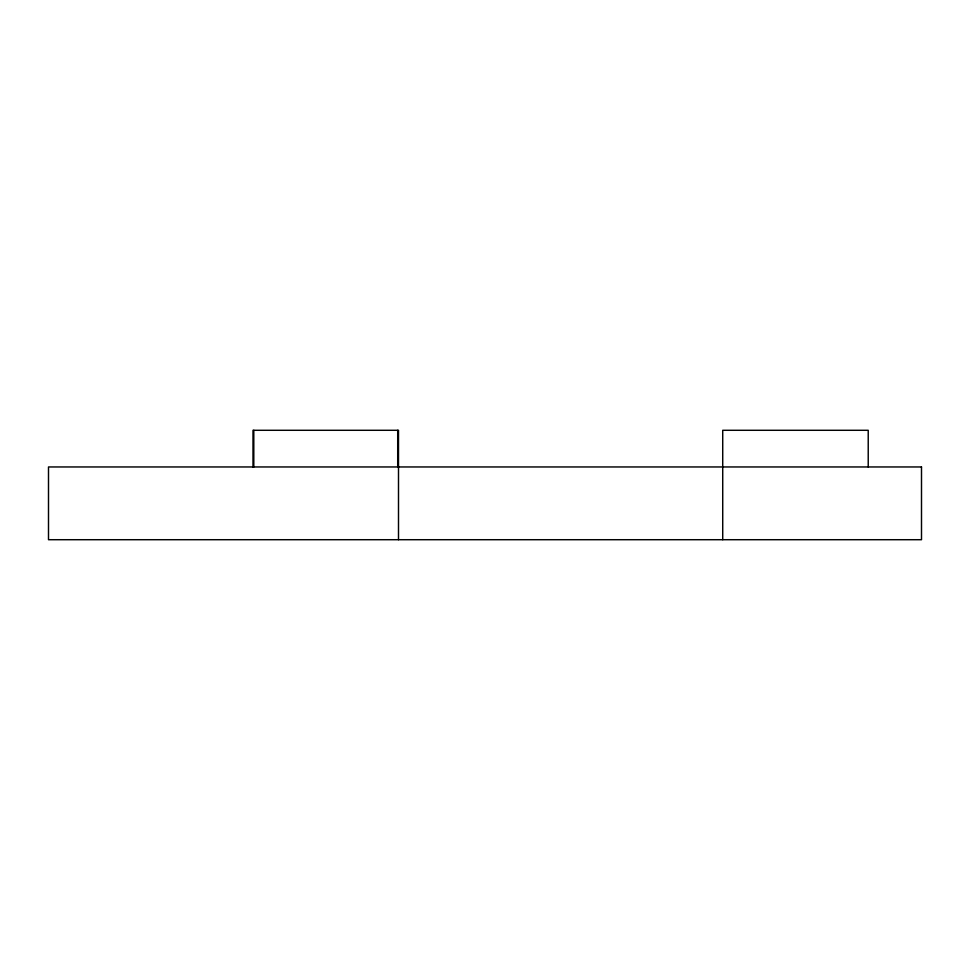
<?xml version="1.0" encoding="UTF-8"?>
<svg xmlns="http://www.w3.org/2000/svg" width="970" height="970" viewBox="0 0 970 970"><rect width="100%" height="100%" fill="white"/><g stroke="black" fill="none" stroke-linecap="round" stroke-linejoin="round"><path stroke-width="1.45" d="M868.223 466.958L868.223 430.292L722.723 430.292L722.723 539.708M398.5 539.708L398.5 430.292L253 430.292L253 466.958M397.7 430.292L397.7 466.958M253.8 430.292L253.8 466.958M921.5 466.958L48.5 466.958L48.5 539.708L921.5 539.708L921.5 466.958"/></g></svg>
